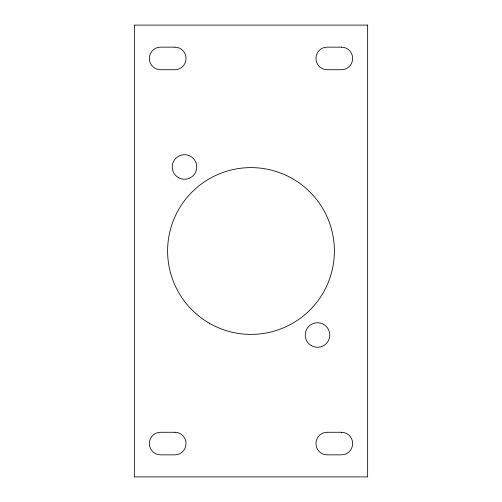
<?xml version="1.0" encoding="UTF-8"?>
<svg xmlns="http://www.w3.org/2000/svg" width="502" height="502" viewBox="0 0 502 502"><rect width="100%" height="100%" fill="white"/><g stroke="black" fill="none" stroke-linecap="round" stroke-linejoin="round"><path stroke-width="0.75" d="M367.64 25.1L134.36 25.1L134.36 476.9L367.64 476.9L367.64 25.1M174.897 47.15L160.502 47.15A11.113 11.113 0 0 0 149.389 58.257L149.389 58.615A11.113 11.113 0 0 0 160.502 69.728L174.897 69.728A11.113 11.113 0 0 0 186.01 58.615L186.01 58.257A11.113 11.113 0 0 0 174.897 47.15M341.498 47.15L327.103 47.15A11.113 11.113 0 0 0 315.99 58.257L315.99 58.615A11.113 11.113 0 0 0 327.103 69.728L341.498 69.728A11.113 11.113 0 0 0 352.611 58.615L352.611 58.257A11.113 11.113 0 0 0 341.498 47.15M174.897 432.272L160.502 432.272A11.113 11.113 0 0 0 149.389 443.385L149.389 443.743A11.113 11.113 0 0 0 160.502 454.85L174.897 454.85A11.113 11.113 0 0 0 186.01 443.743L186.01 443.385A11.113 11.113 0 0 0 174.897 432.272M341.498 432.272L327.103 432.272A11.113 11.113 0 0 0 315.99 443.385L315.99 443.743A11.113 11.113 0 0 0 327.103 454.85L341.498 454.85A11.113 11.113 0 0 0 352.611 443.743L352.611 443.385A11.113 11.113 0 0 0 341.498 432.272M209.303 323.219A83.388 83.388 0 0 0 334.388 251A83.388 83.388 0 0 0 209.303 178.781A83.388 83.388 0 0 0 209.303 323.219M178.367 177.614A12.268 12.268 0 0 0 196.771 166.99A12.268 12.268 0 0 0 178.367 156.36A12.268 12.268 0 0 0 178.367 177.614M311.365 345.64A12.268 12.268 0 0 0 329.77 335.01A12.268 12.268 0 0 0 311.365 324.386A12.268 12.268 0 0 0 311.365 345.64"/></g></svg>
